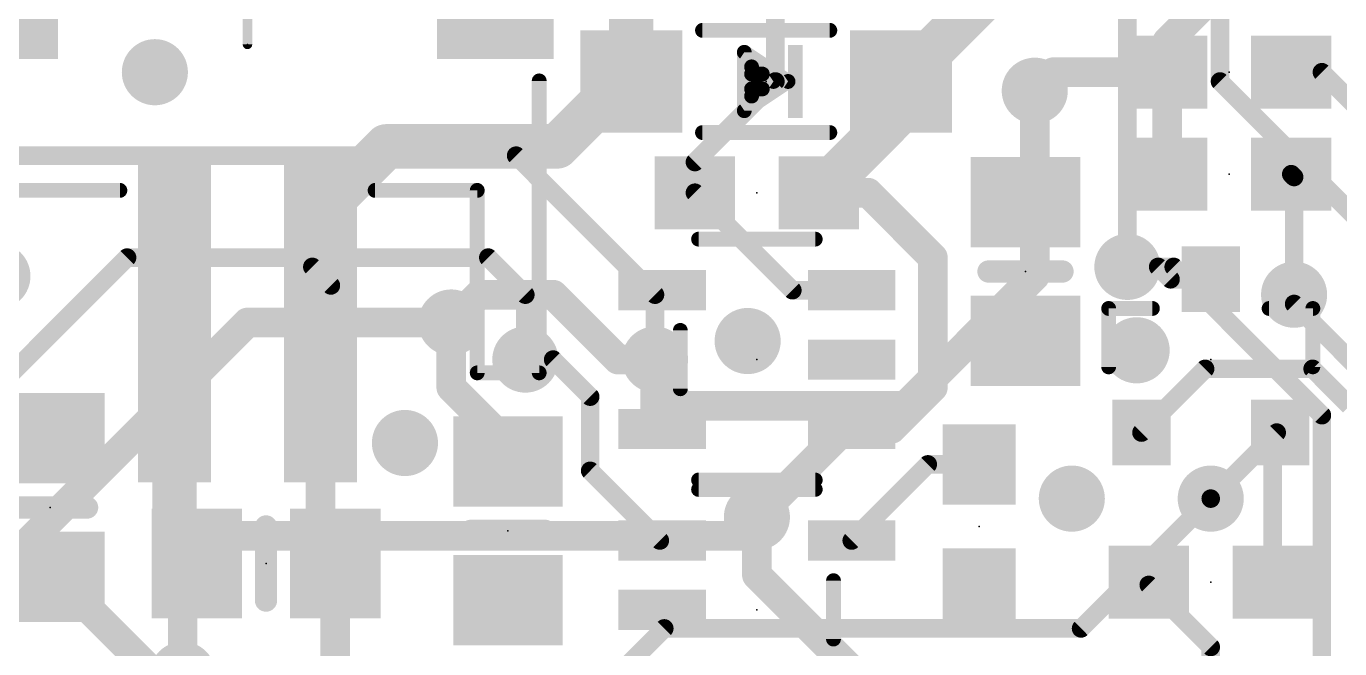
# Model space of a CAD drawing. Extents: x -6.8 to 60.3, y -8.9 to 34.9.
# Drawn here: x 7.76 to 25.77, y 11.02 to 19.55 of the extents above; entities that cross this region are included whole.
import ezdxf

# ---------------------------------------------------------------- set-up
doc = ezdxf.new("R2010")
doc.units = 0
for name, color, linetype in [('1', 12, 'CONTINUOUS'), ('16', 132, 'CONTINUOUS'), ('18', 110, 'CONTINUOUS'), ('21', 40, 'CONTINUOUS'), ('23', 40, 'CONTINUOUS'), ('47', 253, 'CONTINUOUS')]:
    doc.layers.add(name, color=color, linetype=linetype)

# ---------------------------------------------------------------- blocks, each defined once
blk = doc.blocks.new('RECT')
blk.add_solid([(-0.5, -0.5), (0.5, -0.5), (-0.5, 0.5), (0.5, 0.5)])
blk = doc.blocks.new('ROUNDV')
at = {"const_width": 0.5}
blk.add_lwpolyline([(0, -0.25, 1), (0, 0.25, 1), (0, -0.25)], format="xyb", dxfattribs=at)

msp = doc.modelspace()

# ---------------------------------------------------------------- linework, layer by layer
at = {"layer": '1'}
for points, const_width in [([(16.057, 21.137), (16.057, 18.796)], 0.6096), ([(19.757, 18.796), (21.59, 20.629)], 0.6096), ([(18.034, 18.796), (18.034, 20.066)], 0.254), ([(24.003, 19.939), (23.407, 19.343)], 0.4064), ([(23.407, 19.343), (23.407, 18.923)], 0.4064), ([(15.041, 17.907), (15.93, 18.796)], 0.6096), ([(15.93, 18.796), (16.057, 18.796)], 0.6096), ([(19.757, 18.399), (19.757, 18.796)], 0.6096), ([(21.59, 18.669), (21.844, 18.923)], 0.4064), ([(21.844, 18.923), (23.407, 18.923)], 0.4064), ([(23.407, 17.526), (23.407, 18.923)], 0.4064), ([(18.034, 18.796), (16.93, 17.692)], 0.254), ([(23.407, 18.923), (23.407, 18.962)], 0.254), ([(25.4, 18.923), (25.107, 18.923)], 0.254), ([(25.527, 18.923), (25.107, 18.923)], 0.254), ([(26.67, 17.78), (25.527, 18.923)], 0.254), ([(21.59, 17.2695), (21.59, 18.669)], 0.4064), ([(18.63, 17.272), (19.757, 18.399)], 0.6096), ([(11.684, 16.891), (12.7, 17.907)], 0.6096), ([(12.7, 17.907), (15.041, 17.907)], 0.6096), ([(16.93, 17.692), (16.93, 17.272)], 0.254), ([(25.107, 17.526), (25.146, 17.487)], 0.254), ([(19.304, 17.272), (18.63, 17.272)], 0.4064), ([(20.193, 16.383), (19.304, 17.272)], 0.4064), ([(21.463, 17.1425), (21.59, 17.2695)], 0.4064), ([(25.146, 17.487), (25.146, 15.875)], 0.254), ([(16.93, 17.272), (18.266, 15.936)], 0.254), ([(11.684, 16.891), (11.684, 16.256)], 0.4064), ([(20.193, 14.605), (20.193, 16.383)], 0.4064), ([(11.684, 16.256), (11.9385, 16.0015)], 0.254), ([(23.282, 16.256), (22.86, 16.256)], 0.254), ([(23.452, 16.086), (23.282, 16.256)], 0.254), ([(24.003, 16.086), (23.452, 16.086)], 0.254), ([(11.9385, 15.7475), (11.9385, 16.0015)], 0.4064), ([(13.589, 15.494), (13.97, 15.875)], 0.4064), ([(13.97, 15.875), (14.986, 15.875)], 0.4064), ([(14.986, 15.875), (15.875, 14.986)], 0.4064), ([(18.266, 15.936), (19.0801, 15.936)], 0.254), ([(9.795, 12.496), (9.795, 15.604)], 0.6096), ([(11.795, 15.604), (11.9385, 15.7475)], 0.4064), ([(11.795, 12.396), (11.795, 15.604)], 0.4064), ([(13.589, 14.605), (13.589, 15.494)], 0.4064), ([(15.875, 14.986), (16.383, 14.986)], 0.4064), ([(16.383, 14.2599), (16.383, 14.986)], 0.4064), ([(14.986, 14.986), (14.605, 14.986)], 0.254), ([(15.494, 14.478), (14.986, 14.986)], 0.254), ([(23.053, 13.986), (23.926, 14.859)], 0.254), ([(23.926, 14.859), (25.4, 14.859)], 0.254), ([(25.4, 14.859), (25.908, 14.351)], 0.254), ([(13.589, 14.605), (14.366, 13.828)], 0.4064), ([(20.193, 14.605), (19.624, 14.036)], 0.4064), ([(15.494, 13.462), (15.494, 14.478)], 0.254), ([(16.383, 14.2599), (16.4799, 14.163)], 0.4064), ([(16.4799, 14.163), (16.4799, 14.036)], 0.4064), ([(17.78, 12.827), (18.989, 14.036)], 0.4064), ([(18.989, 14.036), (19.0801, 14.036)], 0.4064), ([(19.624, 14.036), (19.0801, 14.036)], 0.4064), ([(24.908, 13.986), (24.003, 13.081)], 0.254), ([(24.853, 11.938), (24.853, 13.986)], 0.254), ([(24.853, 13.986), (24.953, 13.986)], 0.254), ([(24.953, 13.986), (24.908, 13.986)], 0.254), ([(14.366, 13.828), (14.366, 13.59)], 0.4064), ([(15.494, 13.462), (16.449, 12.507)], 0.254), ([(20.1231, 13.55), (19.0801, 12.507)], 0.254), ([(20.828, 13.55), (20.1231, 13.55)], 0.254), ([(17.78, 12.0341), (17.78, 12.827)], 0.4064), ([(10.099, 12.192), (9.795, 12.496)], 0.6096), ([(16.449, 12.507), (16.4799, 12.507)], 0.254), ([(11.795, 12.396), (11.999, 12.192)], 0.4064), ([(11.999, 12.192), (11.999, 9.845)], 0.4064), ([(7.549, 12.009), (8.088, 12.009)], 0.4064), ([(8.088, 12.009), (8.184, 12.009)], 0.4064), ([(8.184, 12.009), (9.525, 10.668)], 0.4064), ([(17.78, 12.0341), (19.0801, 10.734)], 0.4064), ([(14.366, 11.69), (14.366, 11.572)], 0.4064), ([(23.153, 11.938), (23.153, 11.899)], 0.254), ([(23.153, 11.899), (24.003, 11.049)], 0.254), ([(14.366, 11.572), (14.224, 11.43)], 0.4064), ([(13.843, 11.43), (14.224, 11.43)], 0.254), ([(24.003, 11.049), (24.003, 9.398)], 0.254)]:
    msp.add_lwpolyline(points, dxfattribs=dict(at, const_width=const_width))
for points, const_width in [([(23.5086, 19.343, 1), (23.3054, 19.343)], 0.2032), ([(23.3352, 19.4148, 1), (23.4788, 19.2712)], 0.2032), ([(15.93, 18.9484, 1), (15.93, 18.6436)], 0.3048), ([(16.0378, 18.6882, 1), (15.8222, 18.9038)], 0.3048), ([(16.057, 18.6436, 1), (16.057, 18.9484)], 0.3048), ([(19.9094, 18.796, 1), (19.6046, 18.796)], 0.3048), ([(21.844, 19.0246, 1), (21.844, 18.8214)], 0.2032), ([(21.9158, 18.8512, 1), (21.7722, 18.9948)], 0.2032), ([(23.5086, 18.923, 1), (23.3054, 18.923)], 0.2032), ([(23.407, 18.8214, 1), (23.407, 19.0246)], 0.2032), ([(15.9046, 18.796, 1), (16.2094, 18.796)], 0.3048), ([(18.0789, 18.7511, 1), (17.9891, 18.8409)], 0.127), ([(19.6492, 18.9038, 1), (19.8648, 18.6882)], 0.3048), ([(23.3054, 18.923, 1), (23.5086, 18.923)], 0.2032), ([(23.4705, 18.962, 1), (23.3435, 18.962)], 0.127), ([(23.3435, 18.923, 1), (23.4705, 18.923)], 0.127), ([(25.107, 18.9865, 1), (25.107, 18.8595)], 0.127), ([(25.107, 18.9865, 1), (25.107, 18.8595)], 0.127), ([(25.4, 18.8595, 1), (25.4, 18.9865)], 0.127), ([(25.5719, 18.9679, 1), (25.4821, 18.8781)], 0.127), ([(25.527, 18.8595, 1), (25.527, 18.9865)], 0.127), ([(17.9705, 18.796, 1), (18.0975, 18.796)], 0.127), ([(21.6916, 18.669, 1), (21.4884, 18.669)], 0.2032), ([(21.5182, 18.7408, 1), (21.6618, 18.5972)], 0.2032), ([(19.6046, 18.399, 1), (19.9094, 18.399)], 0.3048), ([(19.8648, 18.2912, 1), (19.6492, 18.5068)], 0.3048), ([(12.7, 18.0594, 1), (12.7, 17.7546)], 0.3048), ([(12.8078, 17.7992, 1), (12.5922, 18.0148)], 0.3048), ([(15.041, 17.7546, 1), (15.041, 18.0594)], 0.3048), ([(14.9332, 18.0148, 1), (15.1488, 17.7992)], 0.3048), ([(16.9935, 17.692, 1), (16.8665, 17.692)], 0.127), ([(16.8851, 17.7369, 1), (16.9749, 17.6471)], 0.127), ([(25.1519, 17.5709, 1), (25.0621, 17.4811)], 0.127), ([(18.5222, 17.3798, 1), (18.7378, 17.1642)], 0.3048), ([(18.63, 17.3736, 1), (18.63, 17.1704)], 0.2032), ([(19.3758, 17.3438, 1), (19.2322, 17.2002)], 0.2032), ([(19.304, 17.1704, 1), (19.304, 17.3736)], 0.2032), ([(21.6618, 17.1977, 1), (21.5182, 17.3413)], 0.2032), ([(23.3054, 17.526, 1), (23.5086, 17.526)], 0.2032), ([(25.2095, 17.487, 1), (25.0825, 17.487)], 0.127), ([(25.1011, 17.4421, 1), (25.1909, 17.5319)], 0.127), ([(16.9749, 17.3169, 1), (16.8851, 17.2271)], 0.127), ([(16.8665, 17.272, 1), (16.9935, 17.272)], 0.127), ([(21.3912, 17.2143, 1), (21.5348, 17.0707)], 0.2032), ([(21.4884, 17.2695, 1), (21.6916, 17.2695)], 0.2032), ([(11.5762, 16.9988, 1), (11.7918, 16.7832)], 0.3048), ([(11.7856, 16.891, 1), (11.5824, 16.891)], 0.2032), ([(20.2946, 16.383, 1), (20.0914, 16.383)], 0.2032), ([(20.1212, 16.3112, 1), (20.2648, 16.4548)], 0.2032), ([(11.5824, 16.256, 1), (11.7856, 16.256)], 0.2032), ([(11.7289, 16.3009, 1), (11.6391, 16.2111)], 0.127), ([(22.86, 16.3195, 1), (22.86, 16.1925)], 0.127), ([(23.3269, 16.3009, 1), (23.2371, 16.2111)], 0.127), ([(23.282, 16.1925, 1), (23.282, 16.3195)], 0.127), ([(23.452, 16.1495, 1), (23.452, 16.0225)], 0.127), ([(24.003, 16.0225, 1), (24.003, 16.1495)], 0.127), ([(12.0401, 16.0015, 1), (11.8369, 16.0015)], 0.2032), ([(11.8936, 15.9566, 1), (11.9834, 16.0464)], 0.127), ([(13.97, 15.9766, 1), (13.97, 15.7734)], 0.2032), ([(14.0418, 15.8032, 1), (13.8982, 15.9468)], 0.2032), ([(15.0578, 15.9468, 1), (14.9142, 15.8032)], 0.2032), ([(14.986, 15.7734, 1), (14.986, 15.9766)], 0.2032), ([(18.266, 15.9995, 1), (18.266, 15.8725)], 0.127), ([(18.2211, 15.8911, 1), (18.3109, 15.9809)], 0.127), ([(19.0801, 15.8725, 1), (19.0801, 15.9995)], 0.127), ([(23.4071, 16.0411, 1), (23.4969, 16.1309)], 0.127), ([(9.9474, 15.604, 1), (9.6426, 15.604)], 0.3048), ([(11.8369, 15.7475, 1), (12.0401, 15.7475)], 0.2032), ([(12.0103, 15.6757, 1), (11.8667, 15.8193)], 0.2032), ([(25.0825, 15.875, 1), (25.2095, 15.875)], 0.127), ([(11.8966, 15.604, 1), (11.6934, 15.604)], 0.2032), ([(11.7232, 15.6758, 1), (11.8668, 15.5322)], 0.2032), ([(13.6906, 15.494, 1), (13.4874, 15.494)], 0.2032), ([(13.5172, 15.5658, 1), (13.6608, 15.4222)], 0.2032), ([(15.875, 15.0876, 1), (15.875, 14.8844)], 0.2032), ([(15.8032, 14.9142, 1), (15.9468, 15.0578)], 0.2032), ([(16.4846, 14.986, 1), (16.2814, 14.986)], 0.2032), ([(16.383, 14.8844, 1), (16.383, 15.0876)], 0.2032), ([(14.605, 15.0495, 1), (14.605, 14.9225)], 0.127), ([(15.0309, 15.0309, 1), (14.9411, 14.9411)], 0.127), ([(14.986, 14.9225, 1), (14.986, 15.0495)], 0.127), ([(23.926, 14.9225, 1), (23.926, 14.7955)], 0.127), ([(23.9709, 14.8141, 1), (23.8811, 14.9039)], 0.127), ([(25.4449, 14.9039, 1), (25.3551, 14.8141)], 0.127), ([(25.4, 14.7955, 1), (25.4, 14.9225)], 0.127), ([(13.6608, 14.6768, 1), (13.5172, 14.5332)], 0.2032), ([(20.2648, 14.5332, 1), (20.1212, 14.6768)], 0.2032), ([(13.4874, 14.605, 1), (13.6906, 14.605)], 0.2032), ([(15.5575, 14.478, 1), (15.4305, 14.478)], 0.127), ([(20.0914, 14.605, 1), (20.2946, 14.605)], 0.2032), ([(15.4491, 14.4331, 1), (15.5389, 14.5229)], 0.127), ([(16.4548, 14.3317, 1), (16.3112, 14.1881)], 0.2032), ([(16.2814, 14.2599, 1), (16.4846, 14.2599)], 0.2032), ([(16.5815, 14.163, 1), (16.3783, 14.163)], 0.2032), ([(16.4081, 14.0912, 1), (16.5517, 14.2348)], 0.2032), ([(18.989, 14.1376, 1), (18.989, 13.9344)], 0.2032), ([(19.0608, 13.9642, 1), (18.9172, 14.1078)], 0.2032), ([(19.0801, 14.1376, 1), (19.0801, 13.9344)], 0.2032), ([(19.0801, 13.9344, 1), (19.0801, 14.1376)], 0.2032), ([(19.624, 13.9344, 1), (19.624, 14.1376)], 0.2032), ([(16.3783, 14.036, 1), (16.5815, 14.036)], 0.2032), ([(19.5522, 14.1078, 1), (19.6958, 13.9642)], 0.2032), ([(23.0081, 14.0309, 1), (23.0979, 13.9411)], 0.127), ([(24.9165, 13.986, 1), (24.7895, 13.986)], 0.127), ([(24.853, 14.0495, 1), (24.853, 13.9225)], 0.127), ([(24.908, 14.0495, 1), (24.908, 13.9225)], 0.127), ([(24.9529, 13.9411, 1), (24.8631, 14.0309)], 0.127), ([(24.953, 13.9225, 1), (24.953, 14.0495)], 0.127), ([(24.953, 13.9225, 1), (24.953, 14.0495)], 0.127), ([(14.4676, 13.828, 1), (14.2644, 13.828)], 0.2032), ([(14.2942, 13.7562, 1), (14.4378, 13.8998)], 0.2032), ([(14.2644, 13.59, 1), (14.4676, 13.59)], 0.2032), ([(15.5389, 13.5069, 1), (15.4491, 13.4171)], 0.127), ([(15.4305, 13.462, 1), (15.5575, 13.462)], 0.127), ([(20.1231, 13.6135, 1), (20.1231, 13.4865)], 0.127), ([(20.168, 13.5051, 1), (20.0782, 13.5949)], 0.127), ([(20.828, 13.4865, 1), (20.828, 13.6135)], 0.127), ([(23.9581, 13.1259, 1), (24.0479, 13.0361)], 0.127), ([(17.8816, 12.827, 1), (17.6784, 12.827)], 0.2032), ([(17.7082, 12.8988, 1), (17.8518, 12.7552)], 0.2032), ([(9.9028, 12.6038, 1), (9.6872, 12.3882)], 0.3048), ([(9.6426, 12.496, 1), (9.9474, 12.496)], 0.3048), ([(16.449, 12.5705, 1), (16.449, 12.4435)], 0.127), ([(16.4041, 12.4621, 1), (16.4939, 12.5519)], 0.127), ([(16.4799, 12.4435, 1), (16.4799, 12.5705)], 0.127), ([(19.0352, 12.5519, 1), (19.125, 12.4621)], 0.127), ([(9.9912, 12.0842, 1), (10.2068, 12.2998)], 0.3048), ([(11.6934, 12.396, 1), (11.8966, 12.396)], 0.2032), ([(11.8668, 12.4678, 1), (11.7232, 12.3242)], 0.2032), ([(12.1006, 12.192, 1), (11.8974, 12.192)], 0.2032), ([(11.9272, 12.1202, 1), (12.0708, 12.2638)], 0.2032), ([(8.088, 12.1106, 1), (8.088, 11.9074)], 0.2032), ([(8.2558, 12.0808, 1), (8.1122, 11.9372)], 0.2032), ([(8.088, 11.9074, 1), (8.088, 12.1106)], 0.2032), ([(8.184, 11.9074, 1), (8.184, 12.1106)], 0.2032), ([(17.6784, 12.0341, 1), (17.8816, 12.0341)], 0.2032), ([(17.8518, 12.1059, 1), (17.7082, 11.9623)], 0.2032), ([(14.4676, 11.69, 1), (14.2644, 11.69)], 0.2032), ([(23.2165, 11.938, 1), (23.0895, 11.938)], 0.127), ([(23.1979, 11.9439, 1), (23.1081, 11.8541)], 0.127), ([(23.0895, 11.899, 1), (23.2165, 11.899)], 0.127), ([(24.7895, 11.938, 1), (24.9165, 11.938)], 0.127), ([(14.4378, 11.5002, 1), (14.2942, 11.6438)], 0.2032), ([(13.843, 11.4935, 1), (13.843, 11.3665)], 0.127), ([(14.1522, 11.5018, 1), (14.2958, 11.3582)], 0.2032), ([(14.224, 11.3665, 1), (14.224, 11.4935)], 0.127), ([(14.2644, 11.572, 1), (14.4676, 11.572)], 0.2032), ([(24.0665, 11.049, 1), (23.9395, 11.049)], 0.127), ([(23.9581, 11.0041, 1), (24.0479, 11.0939)], 0.127)]:
    msp.add_lwpolyline(points, format="xyb", dxfattribs=dict(at, const_width=const_width))
at = {"layer": '16'}
for points, const_width in [([(24.13, 21.59), (24.13, 18.796)], 0.254), ([(22.86, 19.812), (22.86, 16.256)], 0.254), ([(24.13, 18.796), (26.162, 16.764)], 0.254), ([(21.59, 16.129), (21.59, 18.669)], 0.4064), ([(1.524, 17.78), (14.478, 17.78)], 0.254), ([(16.383, 15.875), (14.478, 17.78)], 0.254), ([(9.144, 16.383), (6.35, 13.589)], 0.254), ([(14.097, 16.383), (9.144, 16.383)], 0.254), ([(14.097, 16.383), (14.605, 15.875)], 0.254), ([(19.812, 14.351), (21.59, 16.129)], 0.4064), ([(23.495, 16.256), (22.86, 16.256)], 0.254), ([(25.527, 14.224), (23.495, 16.256)], 0.254), ([(14.605, 15.875), (14.605, 14.986)], 0.254), ([(16.383, 14.986), (16.383, 15.875)], 0.254), ([(25.146, 15.748), (25.146, 15.875)], 0.254), ([(26.416, 14.478), (25.146, 15.748)], 0.254), ([(6.985, 11.684), (10.795, 15.494)], 0.4064), ([(10.795, 15.494), (13.589, 15.494)], 0.4064), ([(16.383, 14.732), (16.383, 14.986)], 0.254), ([(16.764, 14.351), (16.383, 14.732)], 0.4064), ([(16.764, 14.351), (19.812, 14.351)], 0.4064), ([(25.527, 10.668), (25.527, 14.224)], 0.254), ([(22.225, 11.303), (24.003, 13.081)], 0.254), ([(17.78, 12.573), (17.78, 12.827)], 0.254), ([(10.541, 12.573), (9.906, 11.938)], 0.4064), ([(10.541, 12.573), (17.78, 12.573)], 0.4064), ([(9.906, 11.938), (9.906, 10.668)], 0.4064), ([(15.367, 10.16), (16.51, 11.303)], 0.254), ([(16.51, 11.303), (22.225, 11.303)], 0.254)]:
    msp.add_lwpolyline(points, dxfattribs=dict(at, const_width=const_width))
for points, const_width in [([(24.1749, 18.8409, 1), (24.0851, 18.7511)], 0.127), ([(21.6916, 18.669, 1), (21.4884, 18.669)], 0.2032), ([(24.0665, 18.796, 1), (24.1935, 18.796)], 0.127), ([(14.5229, 17.8249, 1), (14.4331, 17.7351)], 0.127), ([(14.478, 17.7165, 1), (14.478, 17.8435)], 0.127), ([(9.144, 16.4465, 1), (9.144, 16.3195)], 0.127), ([(9.1889, 16.3381, 1), (9.0991, 16.4279)], 0.127), ([(14.1419, 16.4279, 1), (14.0521, 16.3381)], 0.127), ([(14.097, 16.3195, 1), (14.097, 16.4465)], 0.127), ([(21.4884, 16.129, 1), (21.6916, 16.129)], 0.2032), ([(21.6618, 16.0572, 1), (21.5182, 16.2008)], 0.2032), ([(22.86, 16.3195, 1), (22.86, 16.1925)], 0.127), ([(22.7965, 16.256, 1), (22.9235, 16.256)], 0.127), ([(23.5399, 16.3009, 1), (23.4501, 16.2111)], 0.127), ([(23.495, 16.1925, 1), (23.495, 16.3195)], 0.127), ([(14.6685, 15.875, 1), (14.5415, 15.875)], 0.127), ([(14.5601, 15.8301, 1), (14.6499, 15.9199)], 0.127), ([(16.4465, 15.875, 1), (16.3195, 15.875)], 0.127), ([(16.3381, 15.8301, 1), (16.4279, 15.9199)], 0.127), ([(25.2095, 15.875, 1), (25.0825, 15.875)], 0.127), ([(25.1909, 15.7929, 1), (25.1011, 15.7031)], 0.127), ([(10.795, 15.5956, 1), (10.795, 15.3924)], 0.2032), ([(10.8668, 15.4222, 1), (10.7232, 15.5658)], 0.2032), ([(13.589, 15.3924, 1), (13.589, 15.5956)], 0.2032), ([(25.0825, 15.748, 1), (25.2095, 15.748)], 0.127), ([(14.5415, 14.986, 1), (14.6685, 14.986)], 0.127), ([(16.4465, 14.986, 1), (16.3195, 14.986)], 0.127), ([(16.3195, 14.986, 1), (16.4465, 14.986)], 0.127), ([(16.4548, 14.8038, 1), (16.3112, 14.6602)], 0.2032), ([(16.3195, 14.732, 1), (16.4465, 14.732)], 0.127), ([(16.764, 14.4526, 1), (16.764, 14.2494)], 0.2032), ([(16.6922, 14.2792, 1), (16.8358, 14.4228)], 0.2032), ([(19.7402, 14.4228, 1), (19.8838, 14.2792)], 0.2032), ([(19.812, 14.2494, 1), (19.812, 14.4526)], 0.2032), ([(25.5905, 14.224, 1), (25.4635, 14.224)], 0.127), ([(25.4821, 14.1791, 1), (25.5719, 14.2689)], 0.127), ([(24.0479, 13.0361, 1), (23.9581, 13.1259)], 0.127), ([(17.8435, 12.827, 1), (17.7165, 12.827)], 0.127), ([(10.541, 12.6746, 1), (10.541, 12.4714)], 0.2032), ([(10.6128, 12.5012, 1), (10.4692, 12.6448)], 0.2032), ([(17.7165, 12.573, 1), (17.8435, 12.573)], 0.127), ([(17.78, 12.4714, 1), (17.78, 12.6746)], 0.2032), ([(10.0076, 11.938, 1), (9.8044, 11.938)], 0.2032), ([(9.8342, 12.0098, 1), (9.9778, 11.8662)], 0.2032), ([(16.51, 11.3665, 1), (16.51, 11.2395)], 0.127), ([(16.5549, 11.2581, 1), (16.4651, 11.3479)], 0.127), ([(22.1801, 11.3479, 1), (22.2699, 11.2581)], 0.127), ([(22.225, 11.2395, 1), (22.225, 11.3665)], 0.127)]:
    msp.add_lwpolyline(points, format="xyb", dxfattribs=dict(at, const_width=const_width))
at = {"layer": '21'}
for points, const_width in [([(17.034, 19.496), (18.78, 19.496)], 0.2032), ([(17.607, 18.396), (17.607, 19.196)], 0.2032), ([(17.607, 19.196), (18.207, 18.796)], 0.2032), ([(17.707, 18.596), (17.707, 18.996)], 0.2032), ([(17.707, 18.996), (18.007, 18.796)], 0.2032), ([(17.707, 18.8976), (17.8546, 18.8976)], 0.2032), ([(14.795, 18.804), (14.795, 14.804)], 0.2032), ([(18.207, 18.796), (17.607, 18.396)], 0.2032), ([(18.007, 18.796), (17.707, 18.596)], 0.2032), ([(17.707, 18.6944), (17.8546, 18.6944)], 0.2032), ([(18.78, 18.096), (17.034, 18.096)], 0.2032), ([(9.045, 17.304), (7.645, 17.304)], 0.2032), ([(13.945, 17.304), (12.545, 17.304)], 0.2032), ([(13.945, 14.804), (13.945, 17.304)], 0.2032), ([(16.98, 16.636), (18.58, 16.636)], 0.2032), ([(21.971, 16.1925), (20.955, 16.1925)], 0.3048), ([(23.203, 15.686), (22.603, 15.686)], 0.2032), ([(22.603, 15.686), (22.603, 14.886)], 0.2032), ([(24.803, 15.686), (25.403, 15.686)], 0.2032), ([(25.403, 15.686), (25.403, 14.886)], 0.2032), ([(16.73, 14.586), (16.73, 15.386)], 0.2032), ([(14.795, 14.804), (13.945, 14.804)], 0.2032), ([(16.98, 13.336), (18.58, 13.336)], 0.2032), ([(18.58, 13.207), (16.98, 13.207)], 0.2032), ([(7.58, 12.959), (8.596, 12.959)], 0.3048), ([(11.049, 11.684), (11.049, 12.7)], 0.3048), ([(14.874, 12.64), (13.858, 12.64)], 0.3048), ([(18.83, 11.957), (18.83, 11.157)], 0.2032)]:
    msp.add_lwpolyline(points, dxfattribs=dict(at, const_width=const_width))
for points, const_width in [([(17.034, 19.5468, 1), (17.034, 19.4452)], 0.1016), ([(18.78, 19.4452, 1), (18.78, 19.5468)], 0.1016), ([(17.6578, 19.196, 1), (17.5562, 19.196)], 0.1016), ([(17.6352, 19.2383, 1), (17.5788, 19.1537)], 0.1016), ([(17.7578, 18.996, 1), (17.6562, 18.996)], 0.1016), ([(17.7352, 19.0383, 1), (17.6788, 18.9537)], 0.1016), ([(17.707, 18.9484, 1), (17.707, 18.8468)], 0.1016), ([(17.8546, 18.8468, 1), (17.8546, 18.9484)], 0.1016), ([(14.8458, 18.804, 1), (14.7442, 18.804)], 0.1016), ([(17.707, 18.7452, 1), (17.707, 18.6436)], 0.1016), ([(17.8546, 18.6436, 1), (17.8546, 18.7452)], 0.1016), ([(18.0352, 18.7537, 1), (17.9788, 18.8383)], 0.1016), ([(17.9788, 18.7537, 1), (18.0352, 18.8383)], 0.1016), ([(18.2352, 18.7537, 1), (18.1788, 18.8383)], 0.1016), ([(18.1788, 18.7537, 1), (18.2352, 18.8383)], 0.1016), ([(17.6788, 18.6383, 1), (17.7352, 18.5537)], 0.1016), ([(17.6562, 18.596, 1), (17.7578, 18.596)], 0.1016), ([(17.5788, 18.4383, 1), (17.6352, 18.3537)], 0.1016), ([(17.5562, 18.396, 1), (17.6578, 18.396)], 0.1016), ([(17.034, 18.1468, 1), (17.034, 18.0452)], 0.1016), ([(18.78, 18.0452, 1), (18.78, 18.1468)], 0.1016), ([(9.045, 17.2532, 1), (9.045, 17.3548)], 0.1016), ([(12.545, 17.3548, 1), (12.545, 17.2532)], 0.1016), ([(13.9958, 17.304, 1), (13.8942, 17.304)], 0.1016), ([(13.945, 17.2532, 1), (13.945, 17.3548)], 0.1016), ([(16.98, 16.6868, 1), (16.98, 16.5852)], 0.1016), ([(18.58, 16.5852, 1), (18.58, 16.6868)], 0.1016), ([(20.955, 16.2687, 1), (20.955, 16.1163)], 0.1524), ([(21.971, 16.1163, 1), (21.971, 16.2687)], 0.1524), ([(22.603, 15.7368, 1), (22.603, 15.6352)], 0.1016), ([(22.6538, 15.686, 1), (22.5522, 15.686)], 0.1016), ([(23.203, 15.6352, 1), (23.203, 15.7368)], 0.1016), ([(24.803, 15.7368, 1), (24.803, 15.6352)], 0.1016), ([(25.4538, 15.686, 1), (25.3522, 15.686)], 0.1016), ([(25.403, 15.6352, 1), (25.403, 15.7368)], 0.1016), ([(16.7808, 15.386, 1), (16.6792, 15.386)], 0.1016), ([(13.945, 14.8548, 1), (13.945, 14.7532)], 0.1016), ([(13.8942, 14.804, 1), (13.9958, 14.804)], 0.1016), ([(14.7442, 14.804, 1), (14.8458, 14.804)], 0.1016), ([(14.795, 14.7532, 1), (14.795, 14.8548)], 0.1016), ([(22.5522, 14.886, 1), (22.6538, 14.886)], 0.1016), ([(25.3522, 14.886, 1), (25.4538, 14.886)], 0.1016), ([(16.6792, 14.586, 1), (16.7808, 14.586)], 0.1016), ([(16.98, 13.3868, 1), (16.98, 13.2852)], 0.1016), ([(18.58, 13.2852, 1), (18.58, 13.3868)], 0.1016), ([(16.98, 13.2578, 1), (16.98, 13.1562)], 0.1016), ([(18.58, 13.1562, 1), (18.58, 13.2578)], 0.1016), ([(8.596, 12.8828, 1), (8.596, 13.0352)], 0.1524), ([(11.1252, 12.7, 1), (10.9728, 12.7)], 0.1524), ([(13.858, 12.7162, 1), (13.858, 12.5638)], 0.1524), ([(14.874, 12.5638, 1), (14.874, 12.7162)], 0.1524), ([(18.8808, 11.957, 1), (18.7792, 11.957)], 0.1016), ([(10.9728, 11.684, 1), (11.1252, 11.684)], 0.1524), ([(18.7792, 11.157, 1), (18.8808, 11.157)], 0.1016)]:
    msp.add_lwpolyline(points, format="xyb", dxfattribs=dict(at, const_width=const_width))
at = {"layer": '23'}
for p in [(10.795, 19.304), (24.257, 18.923), (17.907, 18.796), (24.257, 17.526), (17.78, 17.272), (21.463, 16.1925), (17.78, 14.986), (24.003, 14.986), (8.088, 12.959), (14.366, 12.64), (20.828, 12.7), (11.049, 12.192), (24.003, 11.938), (17.78, 11.557)]:
    msp.add_point(p, dxfattribs=at)
at = {"layer": '47', "const_width": 0.13}
msp.add_lwpolyline([(10.795, 19.304), (10.795, 25.572)], dxfattribs=at)
at = {"layer": '47', "const_width": 0.065}
msp.add_lwpolyline([(10.7625, 19.304, 1), (10.8275, 19.304)], format="xyb", dxfattribs=at)

# ---------------------------------------------------------------- block references
at = {"layer": '1'}
for p, xscale, yscale, rotation in [((7.395, 20.804), 3.4, 1.6, 90), ((14.195, 20.804), 3.4, 1.6, 90), ((16.057, 18.796), 1.4, 1.4, 270), ((19.757, 18.796), 1.4, 1.4, 270), ((21.463, 17.1425), 1.24, 1.5, 270), ((16.4799, 15.936), 0.55, 1.2, 90), ((19.0801, 15.936), 0.55, 1.2, 90), ((21.463, 15.2425), 1.24, 1.5, 270), ((19.0801, 14.986), 0.55, 1.2, 90), ((8.088, 13.909), 1.24, 1.5, 90), ((16.4799, 14.036), 0.55, 1.2, 90), ((19.0801, 14.036), 0.55, 1.2, 90), ((14.366, 13.59), 1.24, 1.5, 270), ((10.099, 12.192), 1.24, 1.5, 180), ((11.999, 12.192), 1.24, 1.5, 180), ((8.088, 12.009), 1.24, 1.5, 90), ((16.4799, 12.507), 0.55, 1.2, 270), ((19.0801, 12.507), 0.55, 1.2, 270), ((14.366, 11.69), 1.24, 1.5, 270), ((16.4799, 11.557), 0.55, 1.2, 270)]:
    msp.add_blockref('RECT', p, dxfattribs=dict(at, xscale=xscale, yscale=yscale, rotation=rotation))
at = {"layer": '1', "xscale": 1.1}
for p, rotation in [((23.407, 18.923), 180), ((25.107, 18.923), 180), ((23.407, 17.526), 180), ((25.107, 17.526), 180), ((20.828, 13.55), 270), ((23.153, 11.938), 180), ((24.853, 11.938), 180), ((20.828, 11.85), 270)]:
    msp.add_blockref('RECT', p, dxfattribs=dict(at, rotation=rotation))
at = {"layer": '1', "yscale": 4.6}
for p in [(9.795, 15.604), (11.795, 15.604)]:
    msp.add_blockref('RECT', p, dxfattribs=at)
at = {"layer": '1', "xscale": 1.1}
for p in [(16.93, 17.272), (18.63, 17.272)]:
    msp.add_blockref('RECT', p, dxfattribs=at)
at = {"layer": '1', "xscale": 0.8, "yscale": 0.9}
for p in [(24.003, 16.086), (23.053, 13.986), (24.953, 13.986)]:
    msp.add_blockref('RECT', p, dxfattribs=at)
at = {"layer": '18', "xscale": 0.9064, "yscale": 0.9064}
for p in [(9.525, 18.923), (9.525, 18.923), (21.59, 18.669), (21.59, 18.669), (7.366, 16.129), (7.366, 16.129), (22.86, 16.256), (22.86, 16.256), (25.146, 15.875), (25.146, 15.875), (13.589, 15.494), (13.589, 15.494), (17.653, 15.24), (17.653, 15.24), (22.987, 15.113), (22.987, 15.113), (14.605, 14.986), (14.605, 14.986), (16.383, 14.986), (16.383, 14.986), (12.954, 13.843), (12.954, 13.843), (22.098, 13.081), (22.098, 13.081), (24.003, 13.081), (24.003, 13.081), (17.78, 12.827), (17.78, 12.827), (9.906, 10.668), (9.906, 10.668)]:
    msp.add_blockref('ROUNDV', p, dxfattribs=at)
at = {"layer": '21', "xscale": 0.2, "rotation": 180}
msp.add_blockref('RECT', (18.307, 18.796), dxfattribs=at)

doc.saveas('drawing.dxf')
